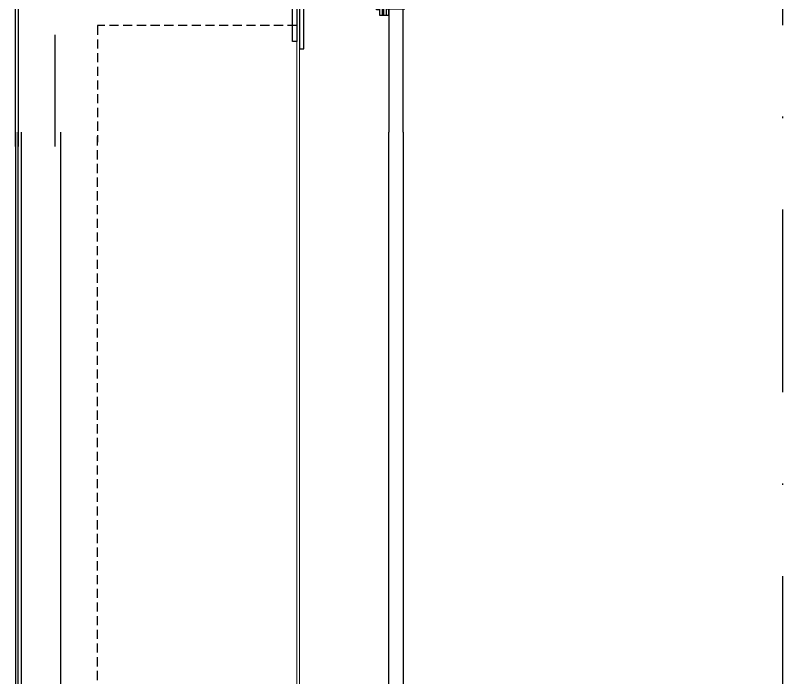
# Model space of a CAD drawing. Header units: inches. Extents: x -772 to 6765, y -813 to 4093.
# Drawn here: x 5996.7 to 6050, y 2659 to 2705 of the extents above; entities that cross this region are included whole.
import ezdxf

# ---------------------------------------------------------------- set-up
doc = ezdxf.new("R2010")
doc.units = ezdxf.units.IN
doc.header["$MEASUREMENT"] = 0
doc.linetypes.add('DASHDOT', pattern=[25.4, 12.7, -6.35, 0, -6.35])
doc.linetypes.add('HIDDEN', pattern=[9.525, 6.35, -3.175])
for name, color, linetype in [('aksoy_aksesuar', 40, 'Continuous'), ('aksoy_block', 7, 'Continuous'), ('aksoy_detaytarama', 252, 'Continuous'), ('aksoy_fitil', 1, 'Continuous'), ('aksoy_kapali', 3, 'Continuous'), ('aksoy_pvc', 245, 'Continuous'), ('H_FAC_Giydirme', 100, 'Continuous'), ('H_FAC_Kaplama', 41, 'Continuous'), ('H_FAC_Metal', 181, 'Continuous'), ('H_GEN_Greyscale1', 251, 'Continuous'), ('H_GEN_YalitimIsi', 32, 'BATTING'), ('H_STR_Aks', 250, 'DASHDOT')]:
    doc.layers.add(name, color=color, linetype=linetype)
doc.layers.add('aksoy_vida', color=8, linetype='Continuous', lineweight=0)
doc.layers.add('PROFIL', color=5, linetype='Continuous', lineweight=18)
doc.linetypes.add('BATTING', pattern='A,0.00254,-2.54,[134,ltypeshp.shx,S=2.54,R=0,X=-2.54,Y=0],-5.08,[134,ltypeshp.shx,S=2.54,R=180,X=2.54,Y=0],-2.54', length=10.16254)

# ---------------------------------------------------------------- blocks, each defined once
blk = doc.blocks.new('*U234')
at = {"layer": 'aksoy_kapali', "linetype": 'HIDDEN'}
blk.add_lwpolyline([(-212.61, 0), (-212.61, 780.93)], dxfattribs=at)
at = {"layer": 'H_FAC_Kaplama', "ltscale": 0.2}
for points in [[(-10, 0), (-10, 780.93)], [(0, 780.93), (0, 0)]]:
    blk.add_lwpolyline(points, dxfattribs=at)
at = {"layer": 'H_FAC_Metal'}
for points in [[(-269.61, 780.93), (-269.61, 0)], [(-267.61, 0), (-267.61, 780.93)]]:
    blk.add_lwpolyline(points, dxfattribs=at)
at = {"layer": 'H_FAC_Metal', "lineweight": 5}
for points in [[(-74, 780.93), (-74, 0)], [(-72, 0), (-72, 780.93)]]:
    blk.add_lwpolyline(points, dxfattribs=at)
at = {"layer": 'H_GEN_Greyscale1'}
blk.add_lwpolyline([(-265.61, 780.93), (-265.61, 0)], dxfattribs=at)
at = {"layer": 'H_GEN_YalitimIsi', "ltscale": 0.1}
blk.add_line((-238.11, 0), (-238.11, 780.93), dxfattribs=at)
blk = doc.blocks.new('sove2')
at = {"layer": 'aksoy_detaytarama', "lineweight": 5}
h = blk.add_hatch(color=256, dxfattribs=at)
h.dxf.hatch_style = 1
h.paths.add_polyline_path([(27.4, -6), (27.4, -28), (25.4, -28), (25.4, -8), (-29.98, -8), (-29.98, 14), (-27.98, 14), (-27.98, -6)])
at = {"layer": 'aksoy_kapali', "lineweight": 5}
for points in [[(221.66, -43.01), (221.66, -32.99)], [(223.48, -38), (218.33, -38)]]:
    blk.add_lwpolyline(points, dxfattribs=at)
at = {"layer": 'H_FAC_Giydirme', "lineweight": 5}
blk.add_lwpolyline([(27.4, -6), (27.4, -28), (25.4, -28), (25.4, -8), (-29.98, -8), (-29.98, 14), (-27.98, 14), (-27.98, -6)], close=True, dxfattribs=at)
blk = doc.blocks.new('percin2')
at = {"layer": 'aksoy_vida'}
for p, q in [((-14.37, 11.8), (-13.43, 12.74)), ((-14.37, -1.33), (-14.37, 11.8)), ((-13.12, 12.74), (-13.43, 12.74)), ((-13.43, 12.74), (-13.12, 12.74)), ((-13.12, -2.26), (-13.12, 12.74)), ((-7.92, 3.31), (-7.92, 7.16)), ((-14.37, -1.33), (-13.43, -2.26)), ((-13.12, -2.26), (-13.43, -2.26))]:
    blk.add_line(p, q, dxfattribs=at)
blk.add_arc((-6.67, 5.24), 2.3, 236.9998, 123.0002, dxfattribs=at)
blk = doc.blocks.new('LP01(25X50)')
at = {"layer": 'aksoy_detaytarama', "lineweight": 5}
h = blk.add_hatch(color=256, dxfattribs=at)
h.dxf.hatch_style = 1
h.paths.add_polyline_path([(17.93, -11.42), (17.93, -9.3), (-5.07, -9.3), (-5.07, 38.7), (-7.07, 38.7), (-7.07, -11.3), (-1.07, -11.3), (-0.57, -10.8), (-0.07, -11.42), (0.43, -10.8), (0.93, -11.42), (1.43, -10.8), (1.93, -11.42), (2.43, -10.8), (2.93, -11.42), (3.43, -10.8), (3.93, -11.42), (4.43, -10.8), (4.93, -11.42), (5.43, -10.8), (5.93, -11.42), (6.43, -10.8), (6.93, -11.42), (7.43, -10.8), (7.93, -11.42), (8.43, -10.8), (8.93, -11.42), (9.43, -10.8), (9.93, -11.42), (10.43, -10.8), (10.93, -11.42), (11.43, -10.8), (11.93, -11.42), (12.43, -10.8), (12.93, -11.42), (13.43, -10.8), (13.93, -11.42), (14.43, -10.8), (14.93, -11.42), (15.43, -10.8), (15.93, -11.42), (16.43, -10.8), (16.93, -11.42), (17.43, -10.8)])
at = {"layer": 'H_FAC_Giydirme', "lineweight": 30}
blk.add_lwpolyline([(17.93, -11.42), (17.93, -9.3), (-5.07, -9.3), (-5.07, 38.7), (-7.07, 38.7), (-7.07, -11.3), (-1.07, -11.3), (-0.57, -10.8), (-0.07, -11.42), (0.43, -10.8), (0.93, -11.42), (1.43, -10.8), (1.93, -11.42), (2.43, -10.8), (2.93, -11.42), (3.43, -10.8), (3.93, -11.42), (4.43, -10.8), (4.93, -11.42), (5.43, -10.8), (5.93, -11.42), (6.43, -10.8), (6.93, -11.42), (7.43, -10.8), (7.93, -11.42), (8.43, -10.8), (8.93, -11.42), (9.43, -10.8), (9.93, -11.42), (10.43, -10.8), (10.93, -11.42), (11.43, -10.8), (11.93, -11.42), (12.43, -10.8), (12.93, -11.42), (13.43, -10.8), (13.93, -11.42), (14.43, -10.8), (14.93, -11.42), (15.43, -10.8), (15.93, -11.42), (16.43, -10.8), (16.93, -11.42), (17.43, -10.8), (17.93, -11.42)], dxfattribs=at)
blk = doc.blocks.new('K03 kilps pl')
at = {"layer": 'aksoy_aksesuar'}
for p, q in [((1216.55, 3568.41), (1187.74, 3568.41)), ((1216.55, 3569.41), (1216.55, 3566.91)), ((1201.05, 3566.91), (1201.05, 3553.91)), ((1212.05, 3566.91), (1212.05, 3553.91)), ((1212.05, 3554.91), (1201.05, 3554.91)), ((1212.05, 3553.91), (1201.05, 3553.91))]:
    blk.add_line(p, q, dxfattribs=at)
blk.add_lwpolyline([(1216.55, 3569.41), (1187.74, 3569.41), (1187.74, 3566.91), (1216.55, 3566.91)], dxfattribs=at)
at = {"layer": 'aksoy_fitil'}
blk.add_lwpolyline([(1187.74, 3571.47), (1216.55, 3571.47), (1216.55, 3564.97), (1187.74, 3564.97)], close=True, dxfattribs=at)
blk = doc.blocks.new('serpl1')
at = {"layer": 'aksoy_pvc', "ltscale": 0.1}
for p, q in [((-47.3, 43.9), (-45.3, 128.64)), ((-47.3, 128.64), (-45.3, 43.9))]:
    blk.add_line(p, q, dxfattribs=at)
blk.add_lwpolyline([(-45.3, 128.64), (-47.3, 128.64), (-47.3, 43.9), (-45.3, 43.9)], close=True, dxfattribs=at)
at = {"layer": 'H_FAC_Kaplama', "ltscale": 0.2}
blk.add_lwpolyline([(77.7, -30.1), (-43.3, -30.1, -0.414214), (-44.3, -29.1), (-44.3, -20.1), (77.7, -20.1)], format="xyb", dxfattribs=at)
at = {"layer": 'H_FAC_Metal'}
for points in [[(-45.3, 43.9), (14.7, 43.9), (14.7, 46.9), (-42.3, 46.9), (-42.3, 128.9), (-45.3, 128.9)], [(-30.3, 41.9), (19.7, 41.9), (19.7, 38.9), (-27.3, 38.9), (-27.3, -8.1), (-30.3, -8.1)]]:
    blk.add_lwpolyline(points, close=True, dxfattribs=at)
at = {"ltscale": 0.1, "xscale": -1, "rotation": 270}
blk.add_blockref('sove2', (-34.3, 14.5), dxfattribs=at)
at = {"ltscale": 0.1}
blk.add_blockref('percin2', (-19.18, 5.63), dxfattribs=at)
at = {"layer": 'aksoy_block', "lineweight": 5}
blk.add_blockref('LP01(25X50)', (-25.23, -2.19), dxfattribs=at)
at = {"layer": 'PROFIL'}
blk.add_blockref('K03 kilps pl', (-1220.05, -3585.07), dxfattribs=at)
blk = doc.blocks.new('dt-p121b')
at = {"layer": 'aksoy_kapali', "linetype": 'HIDDEN'}
blk.add_lwpolyline([(76, -192.26), (76, -53.65), (157, -53.65)], dxfattribs=at)
at = {"layer": 'H_FAC_Metal'}
blk.add_lwpolyline([(160, 3.35), (5, 3.35), (5, 1.35), (160, 1.35)], dxfattribs=at)
at = {"layer": 'H_FAC_Metal', "lineweight": 5}
blk.add_lwpolyline([(157, -192.26), (10, -192.26), (10, -194.26), (157, -194.26)], dxfattribs=at)
at = {"layer": 'H_GEN_YalitimIsi', "ltscale": 2.5}
blk.add_line((82.35, -24.15), (159.99, -24.15), dxfattribs=at)
blk.add_blockref('serpl1', (72.3, -236.16))

msp = doc.modelspace()

# ---------------------------------------------------------------- linework, layer by layer
at = {"layer": 'H_STR_Aks'}
msp.add_line((6050, 4043.005), (6050, -712.77), dxfattribs=at)

# ---------------------------------------------------------------- block references
at = {"layer": 'aksoy_block', "lineweight": 5, "xscale": -0.1, "yscale": 0.1, "zscale": 0.1, "rotation": 90}
msp.add_blockref('dt-p121b', (5997, 2711.875), dxfattribs=at)
at = {"layer": 'aksoy_block', "lineweight": 5, "xscale": 0.1, "yscale": 0.1, "zscale": 0.1}
msp.add_blockref('*U234', (6023.626, 2618.783), dxfattribs=at)

doc.saveas('drawing.dxf')
